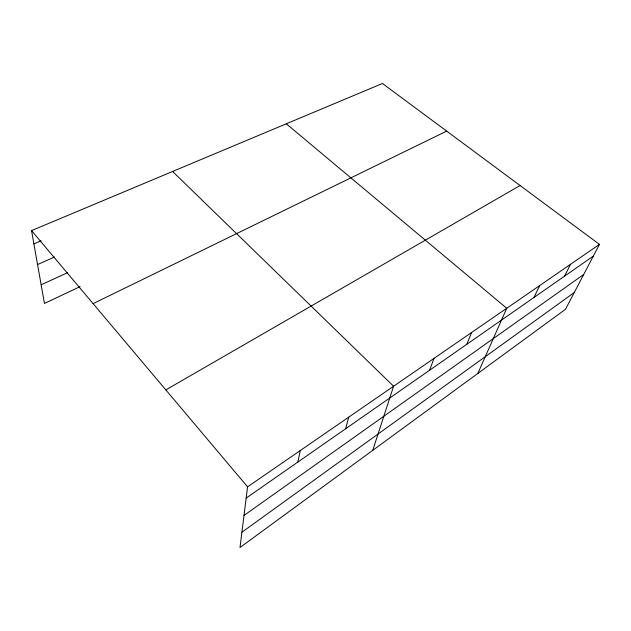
<?xml version="1.0" encoding="UTF-8"?>
<svg xmlns="http://www.w3.org/2000/svg" width="631" height="631" viewBox="0 0 631 631"><rect width="100%" height="100%" fill="white"/><g stroke="black" fill="none" stroke-linecap="round" stroke-linejoin="round"><path stroke-width="0.95" d="M31.55 230.615L247.573 486.864L239.993 547.519L565.518 309.253L599.45 244.386L382.449 83.481L31.55 230.615L44.454 303.448L80.105 286.624M297.879 462.05L300.23 450.581M345.599 428.788L348.746 417.146M372.724 450.368L393.586 386.243L172.61 171.466M429.601 370.231L433.978 358.416M466.751 344.337L471.602 332.482M477.848 373.418L506.74 308.275L286.293 123.802M534.023 297.438L539.623 285.614M564.579 276.141L570.463 264.357M241.91 532.217L574.273 292.516M244 515.44L583.714 274.469M246.169 498.096L593.314 256.107M247.573 486.864L599.45 244.386M165.835 389.903L520.062 185.522M93.112 303.637L446.685 131.114M41.149 284.786L67.556 272.679M37.56 264.555L54.44 257.069M33.9 243.874L41.07 240.805"/></g></svg>
